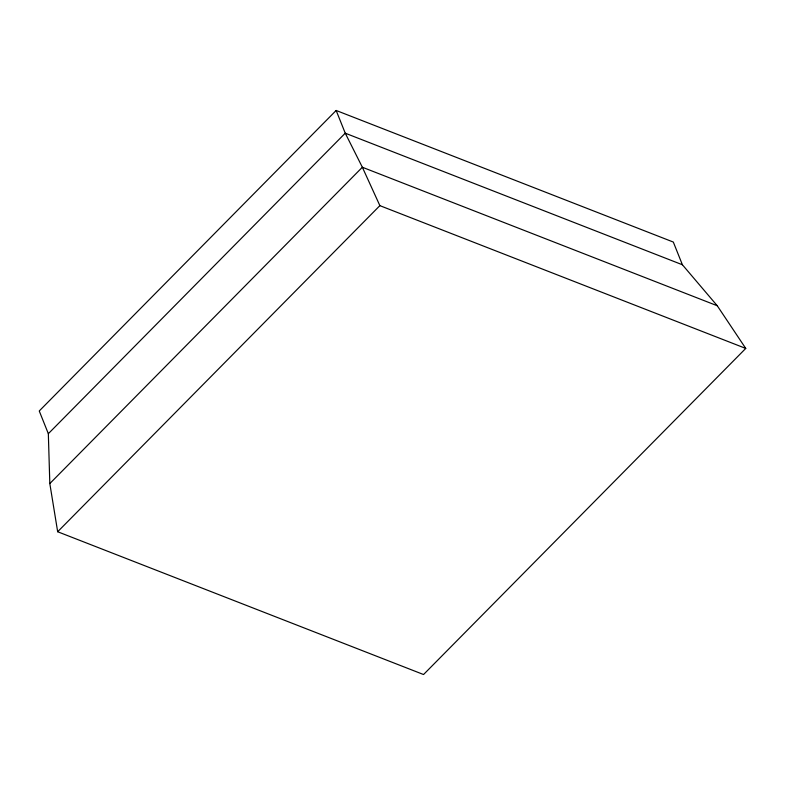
<?xml version="1.0" encoding="UTF-8"?>
<svg xmlns="http://www.w3.org/2000/svg" width="785" height="785" viewBox="0 0 785 785"><rect width="100%" height="100%" fill="white"/><g stroke="black" fill="none" stroke-linecap="round" stroke-linejoin="round"><path stroke-width="1.18" d="M336.157 110.469L39.25 410.977L48.336 433.693L49.818 483.56L57.668 531.739L423.547 674.531L745.75 348.422L717.255 305.748L682.401 264.761L673.314 242.055L336.157 110.469L345.243 133.185L362.356 167.244L379.871 205.641L745.75 348.422M48.336 433.693L345.243 133.185L682.401 264.761M49.818 483.56L362.356 167.244L717.255 305.748M57.668 531.739L379.871 205.641"/></g></svg>
